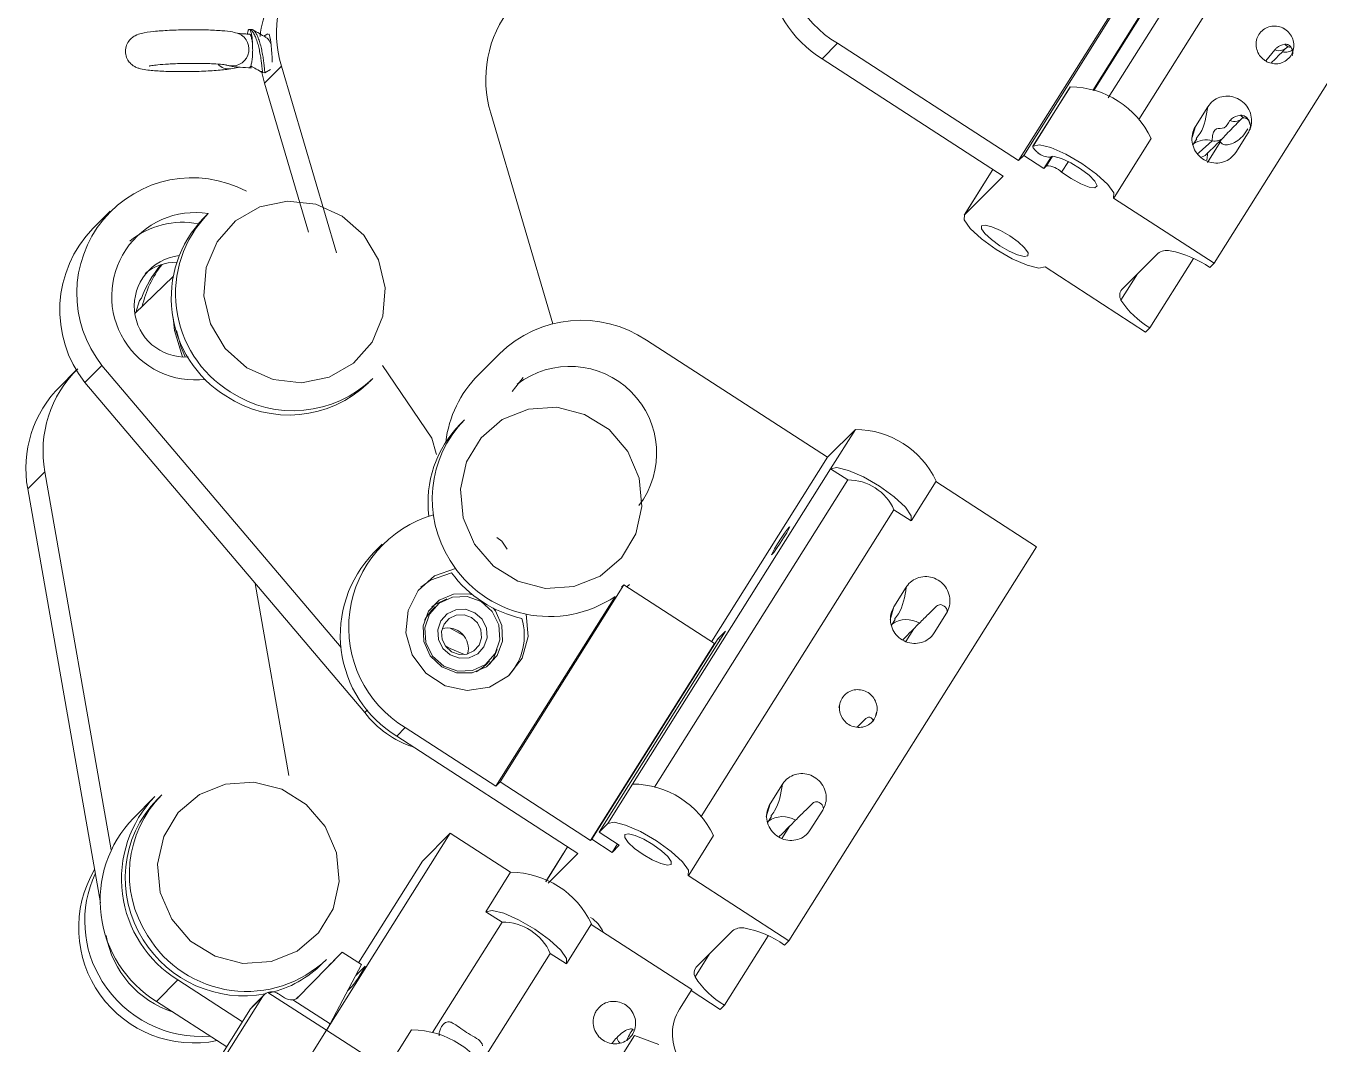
# Model space of a CAD drawing. Header units: millimetres. Extents: x 0 to 1189, y 0 to 841.
# Drawn here: x 445.18 to 455.95, y 430.67 to 439.15 of the extents above; entities that cross this region are included whole.
import ezdxf

# ---------------------------------------------------------------- set-up
doc = ezdxf.new("R2010")
doc.units = ezdxf.units.MM
doc.layers.get('0').update_dxf_attribs({"lineweight": 18})

msp = doc.modelspace()

# ---------------------------------------------------------------- linework, layer by layer
at = {"color": 7, "linetype": 'Continuous', "lineweight": 15}
for p, q in [((455.0782, 437.1759), (457.9653, 441.771)), ((455.3866, 439.8624), (454.4517, 438.3745)), ((453.4483, 438.0314), (454.4795, 439.6725)), ((454.5223, 439.7154), (453.4912, 438.0743)), ((454.6899, 439.6069), (454.0678, 438.6167)), ((447.0304, 439.1133), (447.0239, 439.0858)), ((447.055, 439.1244), (447.0418, 439.1245)), ((446.9639, 439.0894), (446.9454, 439.0916)), ((447.1958, 439.086), (447.1631, 439.0683)), ((451.9398, 439.0086), (451.8113, 438.8798)), ((451.9398, 439.0086), (453.4483, 438.0314)), ((446.8858, 438.7964), (446.961, 438.8094)), ((447.3087, 438.8183), (447.166, 438.6753)), ((447.1713, 438.7639), (447.2185, 438.7897)), ((447.7684, 437.2636), (447.3087, 438.8183)), ((451.8113, 438.8798), (453.3198, 437.9026)), ((447.166, 438.6753), (447.1419, 438.7751)), ((447.1516, 438.764), (447.1713, 438.7639)), ((447.5326, 437.4352), (447.166, 438.6753)), ((453.8773, 438.6434), (453.568, 438.1511)), ((453.8782, 438.6445), (453.5688, 438.1522)), ((453.5697, 438.153), (453.879, 438.6454)), ((453.8773, 438.6434), (453.8782, 438.6445)), ((453.8782, 438.6445), (453.879, 438.6454)), ((454.922, 438.3161), (455.0251, 438.4802)), ((449.0516, 438.4259), (449.57, 436.6726)), ((455.3604, 438.263), (455.2573, 438.0989)), ((453.5697, 438.153), (453.5688, 438.1522)), ((454.2436, 437.7231), (454.5529, 438.2154)), ((454.9012, 438.1614), (454.9336, 438.213)), ((455.0217, 438.0163), (455.1282, 438.1859)), ((453.4912, 438.0743), (453.4483, 438.0314)), ((453.6588, 437.9658), (453.4912, 438.0743)), ((453.7216, 438.0658), (453.6588, 437.9658)), ((455.0262, 438.1004), (455.0175, 438.0349)), ((453.2348, 437.9578), (452.9952, 437.5764)), ((453.6588, 437.9658), (453.6812, 437.9882)), ((453.3198, 437.9026), (452.9986, 437.5807)), ((455.0782, 437.1759), (454.2401, 437.7187)), ((445.8822, 437.6108), (445.7394, 437.4678)), ((446.6951, 437.5875), (446.6594, 437.5517)), ((454.3075, 436.9566), (454.6074, 437.2571)), ((454.5428, 436.6393), (454.9052, 437.216)), ((455.0425, 437.1401), (455.0782, 437.1759)), ((446.088, 436.7578), (446.4066, 437.0657)), ((453.6691, 437.1464), (454.5072, 436.6036)), ((446.1256, 436.8668), (446.0959, 436.7655)), ((446.1435, 436.8847), (446.1256, 436.8668)), ((454.5072, 436.6036), (454.5428, 436.6393)), ((451.857, 435.5597), (450.3485, 436.5369)), ((449.125, 436.4227), (448.9466, 436.2438)), ((445.6709, 436.1829), (445.8137, 436.326)), ((447.8066, 433.9757), (445.8137, 436.326)), ((448.1514, 436.3252), (448.562, 435.7196)), ((445.5989, 436.285), (445.4562, 436.1419)), ((448.0381, 436.1868), (448.0684, 436.2172)), ((449.2295, 436.1072), (449.3233, 436.2249)), ((448.0022, 433.4336), (445.6709, 436.1829)), ((448.8331, 435.8715), (448.7974, 435.8357)), ((451.857, 435.5597), (452.089, 435.7922)), ((451.8828, 435.464), (452.089, 435.7922)), ((450.8916, 434.0232), (451.857, 435.5597)), ((445.3378, 435.4399), (445.195, 435.2968)), ((445.8902, 432.2905), (445.3378, 435.4399)), ((450.2329, 432.8382), (451.8828, 435.464)), ((451.8828, 435.464), (452.0252, 435.3717)), ((452.0252, 435.3717), (450.4167, 432.8117)), ((452.5567, 435.034), (452.7629, 435.3622)), ((452.76, 435.3576), (453.5975, 434.815)), ((445.7999, 431.8479), (445.195, 435.2968)), ((450.8056, 432.5673), (452.4107, 435.122)), ((452.4107, 435.122), (452.5532, 435.0297)), ((448.1474, 434.8352), (448.0761, 434.7637)), ((449.1021, 434.8909), (449.1444, 434.8604)), ((449.1444, 434.8604), (449.1895, 434.7939)), ((453.5975, 434.815), (451.5352, 431.5328)), ((447.0904, 434.5089), (447.3712, 432.9081)), ((449.1297, 432.8555), (450.1608, 434.4966)), ((450.1424, 434.4781), (450.1608, 434.4966)), ((450.1608, 434.4966), (450.9151, 434.008)), ((450.2064, 434.5012), (450.1853, 434.4808)), ((450.1857, 434.4805), (450.2064, 434.5012)), ((452.5131, 434.4784), (452.41, 434.3143)), ((449.094, 432.8197), (450.0875, 434.4009)), ((448.5895, 434.3156), (448.5574, 434.2834)), ((452.745, 434.0973), (452.8481, 434.2614)), ((452.3903, 434.1613), (452.4206, 434.2097)), ((448.825, 434.0764), (448.713, 434.1375)), ((449.8947, 432.3777), (450.9464, 434.0516)), ((451.0071, 434.1124), (449.9553, 432.4385)), ((450.9464, 434.0516), (451.0071, 434.1124)), ((450.9464, 434.0516), (450.9624, 434.0412)), ((450.9151, 434.008), (449.884, 432.3669)), ((449.0105, 433.8313), (449.0426, 433.8635)), ((451.9581, 433.4976), (451.9527, 433.4747)), ((448.0022, 433.4336), (448.0251, 433.4565)), ((452.2556, 433.3995), (452.2648, 433.4381)), ((448.3398, 433.3083), (448.2684, 433.2368)), ((448.3398, 433.3083), (449.094, 432.8197)), ((449.7769, 432.2596), (448.2684, 433.2368)), ((449.094, 432.8197), (449.1297, 432.8555)), ((449.884, 432.3669), (449.1297, 432.8555)), ((446.3108, 432.7483), (446.2751, 432.7125)), ((450.0267, 432.51), (450.2329, 432.8382)), ((451.482, 432.8373), (451.3789, 432.6732)), ((446.2539, 432.7337), (446.0755, 432.5549)), ((451.3591, 432.5202), (451.3895, 432.5686)), ((451.7138, 432.4562), (451.817, 432.6203)), ((448.715, 432.429), (447.6839, 430.7879)), ((448.483, 432.1965), (448.715, 432.429)), ((448.715, 432.429), (449.2178, 432.1033)), ((449.9553, 432.4385), (450.0267, 432.51)), ((449.9553, 432.4385), (450.123, 432.3299)), ((449.6924, 432.3144), (449.6619, 432.2659)), ((449.884, 432.3669), (449.8947, 432.3777)), ((449.8947, 432.3777), (450.0623, 432.2691)), ((450.0623, 432.2691), (450.107, 432.3402)), ((450.0623, 432.2691), (450.123, 432.3299)), ((450.7006, 432.08), (450.9069, 432.4083)), ((449.6585, 432.2616), (449.51, 432.0252)), ((449.5314, 432.0136), (449.7769, 432.2596)), ((449.6619, 432.2659), (449.6585, 432.2616)), ((448.483, 432.1965), (447.9507, 431.3493)), ((449.0116, 431.7751), (449.2178, 432.1033)), ((450.6972, 432.0757), (451.5352, 431.5328)), ((449.1457, 431.6882), (449.0116, 431.7751)), ((449.1457, 431.6882), (448.5673, 430.7676)), ((449.6855, 431.3451), (449.8918, 431.6733)), ((449.8888, 431.6686), (450.7264, 431.1261)), ((451.0662, 431.6158), (450.7628, 431.3118)), ((451.3625, 431.5733), (450.9999, 430.9963)), ((451.5352, 431.5328), (451.4995, 431.4971)), ((447.4436, 431.0578), (447.815, 431.4372)), ((447.6484, 431.3423), (447.6841, 431.378)), ((447.815, 431.4372), (447.7508, 431.3728)), ((447.815, 431.4372), (447.9742, 431.3341)), ((448.9731, 430.5127), (449.548, 431.4276)), ((449.6821, 431.3408), (449.548, 431.4276)), ((447.7144, 430.8395), (447.9742, 431.3341)), ((448.0019, 431.3194), (447.927, 431.2442)), ((446.4462, 431.2069), (446.2678, 431.028)), ((446.9843, 430.8583), (446.4462, 431.2069)), ((447.8988, 431.1552), (447.8596, 431.1159)), ((446.1601, 429.4888), (447.1501, 431.0644)), ((446.8528, 430.649), (446.2678, 431.028)), ((447.1501, 431.0644), (447.052, 430.966)), ((447.1631, 431.0807), (447.065, 430.9824)), ((447.6832, 430.7867), (447.1962, 431.1022)), ((447.2839, 431.0906), (447.3333, 431.0585)), ((447.4041, 431.0405), (447.7144, 430.8395)), ((447.4483, 431.0657), (447.4316, 431.0486)), ((450.7264, 431.1261), (450.6233, 430.962)), ((450.9642, 430.9606), (450.7212, 431.1179)), ((446.0208, 429.3249), (447.052, 430.966)), ((450.9999, 430.9963), (450.9642, 430.9606)), ((447.1374, 429.9181), (447.6832, 430.7867)), ((447.6839, 430.7879), (447.6839, 430.7879)), ((447.6839, 430.7879), (448.1867, 430.4622)), ((448.3929, 430.7904), (448.1867, 430.4622)), ((449.2183, 429.1012), (450.2494, 430.7424)), ((450.2494, 430.7424), (450.4527, 430.6695))]:
    msp.add_line(p, q, dxfattribs=at)
at = {"color": 8, "linetype": 'Continuous', "lineweight": 15}
for p, q in [((454.0743, 438.614), (454.7123, 439.6293)), ((454.8385, 439.5756), (454.1963, 438.5536)), ((455.5077, 438.8611), (455.5825, 438.9533)), ((454.922, 438.3161), (454.8947, 438.223)), ((455.1282, 438.1859), (455.1361, 438.2025)), ((453.6812, 437.9882), (453.7308, 438.0672)), ((453.8638, 438.0243), (453.8074, 437.9345)), ((452.9986, 437.5807), (453.2353, 437.9574)), ((454.3015, 436.87), (454.4381, 437.0875)), ((452.41, 434.3143), (452.3784, 434.207)), ((452.5749, 434.1305), (452.509, 434.0257)), ((451.3789, 432.6732), (451.3473, 432.5659)), ((451.5438, 432.4894), (451.4779, 432.3846)), ((449.6619, 432.2659), (449.5105, 432.0249)), ((450.8736, 431.4229), (450.7541, 431.2327)), ((448.0019, 431.3194), (448.0042, 431.3179)), ((447.8762, 431.1476), (447.8853, 431.1417))]:
    msp.add_line(p, q, dxfattribs=at)
at = {"color": 7, "linetype": 'Continuous', "lineweight": 15}
for points in [[(447.0304, 439.1133), (447.0325, 439.117), (447.0346, 439.12), (447.0367, 439.1223), (447.0388, 439.1238), (447.041, 439.1244), (447.0431, 439.1243), (447.0453, 439.1235), (447.0474, 439.1218)], [(455.1666, 438.238), (455.1577, 438.226), (455.1542, 438.2222)], [(453.5688, 438.1522), (453.5671, 438.1487), (453.5675, 438.1439), (453.57, 438.138), (453.5745, 438.1311), (453.5811, 438.1234), (453.5894, 438.115), (453.5993, 438.1062), (453.6105, 438.0971)], [(454.2401, 437.7187), (454.2419, 437.7626), (454.1924, 437.8329), (454.0991, 437.9189), (453.9763, 438.0074), (453.8426, 438.0851), (453.7183, 438.14), (453.6225, 438.1639), (453.5697, 438.153)], [(453.8074, 437.9345), (453.8854, 437.8812), (453.9667, 437.8374), (454.0374, 437.8105), (454.0852, 437.8053), (454.102, 437.8225), (454.0847, 437.8594), (454.0364, 437.9094), (453.9655, 437.964), (453.8841, 438.0137), (453.8062, 438.0501), (453.7454, 438.0667), (453.7121, 438.0607)], [(447.0205, 436.3063), (447.2393, 436.208), (447.4756, 436.1812), (447.7062, 436.2285), (447.9085, 436.3453), (448.0628, 436.5201), (448.1539, 436.7358), (448.1729, 436.9713), (448.1179, 437.2035), (447.9944, 437.4098), (447.8144, 437.5699), (447.5956, 437.6682), (447.3593, 437.6949), (447.1287, 437.6476), (446.9264, 437.5309), (446.7722, 437.3561), (446.6811, 437.1404), (446.6621, 436.9049), (446.717, 436.6726), (446.8405, 436.4664), (447.0205, 436.3063)], [(452.9986, 437.5807), (452.9968, 437.5368), (453.0464, 437.4666), (453.1396, 437.3806), (453.2625, 437.2921), (453.3962, 437.2144), (453.5204, 437.1595), (453.6163, 437.1356), (453.6691, 437.1464)], [(453.3749, 437.4047), (453.298, 437.4494), (453.2266, 437.481), (453.1715, 437.4947), (453.1411, 437.4885), (453.1401, 437.4632), (453.1685, 437.4228), (453.2222, 437.3734), (453.2928, 437.3225), (453.3697, 437.2778), (453.4411, 437.2462), (453.4962, 437.2325), (453.5266, 437.2387), (453.5277, 437.264), (453.4992, 437.3044), (453.4456, 437.3538), (453.3749, 437.4047)], [(446.4074, 436.725), (446.4169, 436.6171), (446.4851, 436.3969)], [(446.4337, 436.6168), (446.4724, 436.4749), (446.5069, 436.3957)], [(448.9164, 434.8364), (449.0735, 434.6538), (449.2777, 434.5268), (449.5091, 434.4679), (449.7451, 434.4828), (449.9625, 434.5701), (450.14, 434.7212), (450.2603, 434.9213), (450.3117, 435.1509), (450.289, 435.3874), (450.1945, 435.6078), (450.0374, 435.7904), (449.8332, 435.9174), (449.6018, 435.9763), (449.3658, 435.9614), (449.1484, 435.8741), (448.9709, 435.723), (448.8505, 435.5229), (448.7992, 435.2933), (448.8219, 435.0568), (448.9164, 434.8364)], [(448.562, 435.7196), (448.5973, 435.5924), (448.6007, 435.5822)], [(451.8828, 435.464), (451.9356, 435.4748), (452.0314, 435.451), (452.1556, 435.396), (452.2894, 435.3184), (452.4122, 435.2298), (452.5055, 435.1439), (452.555, 435.0736), (452.5532, 435.0297)], [(451.5385, 434.9792), (451.5235, 434.9609), (451.4997, 434.9279), (451.4709, 434.8852), (451.4414, 434.8393), (451.4156, 434.7973), (451.3976, 434.7654), (451.3901, 434.7486), (451.3942, 434.7495), (451.4092, 434.7678), (451.433, 434.8008), (451.4618, 434.8435), (451.4913, 434.8894), (451.5171, 434.9314), (451.5351, 434.9633), (451.5426, 434.9801), (451.5385, 434.9792)], [(448.7597, 434.6344), (448.5847, 434.5718), (448.4461, 434.4493), (448.3628, 434.2836), (448.346, 434.097), (448.398, 433.9147), (448.5117, 433.7613), (448.6719, 433.6576), (448.8568, 433.6175), (449.0415, 433.6465), (449.2011, 433.7406), (449.314, 433.8872), (449.3649, 434.0664), (449.3471, 434.2539)], [(448.7241, 434.5986), (448.549, 434.536), (448.4699, 434.4778)], [(449.0728, 434.3034), (449.0906, 434.2802), (449.1451, 434.1599), (449.15, 434.0294), (449.1046, 433.9085), (449.0158, 433.8158), (448.8972, 433.7653), (448.7667, 433.7647), (448.6443, 433.8141), (448.5486, 433.906), (448.4942, 434.0264), (448.4893, 434.1569), (448.5347, 434.2777), (448.6235, 434.3704), (448.7421, 434.4209), (448.8725, 434.4215), (448.9008, 434.4148)], [(449.0645, 434.2747), (448.9716, 434.358), (448.855, 434.4005), (448.7324, 434.3957), (448.6226, 434.3442), (448.5423, 434.254), (448.5036, 434.1387), (448.5125, 434.016), (448.5676, 433.9044), (448.6606, 433.8211), (448.7772, 433.7786), (448.8997, 433.7834), (449.0095, 433.8349), (449.0898, 433.9251), (449.1285, 434.0404), (449.1196, 434.1631), (449.0645, 434.2747)], [(448.5618, 434.3147), (448.5878, 434.3346), (448.6851, 434.38)], [(448.5003, 434.2033), (448.5102, 434.2218), (448.5574, 434.2834)], [(448.9791, 434.211), (449.0153, 434.1378), (449.0211, 434.0573), (448.9957, 433.9816), (448.943, 433.9224), (448.8709, 433.8886), (448.7905, 433.8855), (448.714, 433.9133), (448.653, 433.9681), (448.6169, 434.0413), (448.611, 434.1218), (448.6364, 434.1975), (448.6891, 434.2567), (448.7612, 434.2904), (448.8416, 434.2936), (448.9181, 434.2657), (448.9791, 434.211)], [(448.9409, 434.1807), (448.8915, 434.225), (448.8296, 434.2476), (448.7645, 434.245), (448.7062, 434.2177), (448.6635, 434.1698), (448.6429, 434.1085), (448.6477, 434.0433), (448.6769, 433.984), (448.7263, 433.9397), (448.7883, 433.9172), (448.8534, 433.9198), (448.9117, 433.9471), (448.9544, 433.995), (448.9749, 434.0563), (448.9702, 434.1215), (448.9409, 434.1807)], [(448.8324, 433.9161), (448.7144, 433.9683), (448.6708, 433.9927)], [(449.1068, 433.9592), (449.0689, 433.8728), (449.0418, 433.8358)], [(449.0105, 433.8313), (448.9774, 433.8027), (448.9305, 433.774)], [(446.3941, 431.7134), (446.5511, 431.5307), (446.7553, 431.4037), (446.9867, 431.3447), (447.2227, 431.3596), (447.4401, 431.4468), (447.6176, 431.5979), (447.738, 431.798), (447.7894, 432.0276), (447.7667, 432.2641), (447.6723, 432.4845), (447.5153, 432.6672), (447.311, 432.7942), (447.0796, 432.8532), (446.8437, 432.8383), (446.6263, 432.7511), (446.4487, 432.6), (446.3283, 432.3999), (446.277, 432.1703), (446.2996, 431.9338), (446.3941, 431.7134)], [(450.6972, 432.0757), (450.699, 432.1196), (450.6495, 432.1899), (450.5562, 432.2758), (450.4333, 432.3644), (450.2996, 432.442), (450.1754, 432.497), (450.0796, 432.5208), (450.0267, 432.51)], [(450.3209, 432.2517), (450.2503, 432.3026), (450.1966, 432.352), (450.1682, 432.3925), (450.1692, 432.4177), (450.1996, 432.4239), (450.2547, 432.4102), (450.3261, 432.3786), (450.403, 432.334), (450.4736, 432.2831), (450.5273, 432.2336), (450.5557, 432.1932), (450.5547, 432.168), (450.5243, 432.1618), (450.4692, 432.1755), (450.3978, 432.2071), (450.3209, 432.2517)], [(449.0116, 431.7751), (449.0645, 431.7859), (449.1603, 431.762), (449.2845, 431.7071), (449.4182, 431.6294), (449.5411, 431.5409), (449.6344, 431.4549), (449.6839, 431.3847), (449.6821, 431.3408)], [(448.0019, 431.3194), (448.0049, 431.32), (447.9995, 431.308), (447.9866, 431.2852), (447.9682, 431.2552), (447.9472, 431.2224), (447.9266, 431.1919), (447.9096, 431.1683), (447.8988, 431.1552)], [(447.052, 430.966), (447.0636, 430.981), (447.065, 430.9824)]]:
    msp.add_lwpolyline(points, dxfattribs=at)
at = {"color": 8, "linetype": 'Continuous', "lineweight": 15}
msp.add_lwpolyline([(454.9403, 438.0885), (454.9525, 438.0982), (455.0617, 438.1969), (455.0617, 438.1969)], dxfattribs=at)
at = {"color": 7, "linetype": 'Continuous', "lineweight": 15}
for centre, radius, start, end in [((452.4379, 439.8401), 0.9693, 56.63782, 239.07872), ((452.3366, 439.7215), 0.9922, 136.32544, 238.03238), ((448.2336, 439.0989), 0.9665, 141.20249, 196.87383), ((448.0756, 438.9627), 0.9503, 140.94679, 173.74317), ((449.9765, 438.7064), 0.9665, 141.20152, 196.87451), ((455.727, 439.0573), 0.0827, 222.06124, 258.44243), ((453.8748, 437.8957), 0.7497, 25.24334, 89.68197), ((455.3564, 438.4666), 0.0825, 223.25946, 259.95012), ((453.7056, 438.2027), 0.1421, 227.97875, 272.62467), ((453.6782, 437.806), 0.1823, 44.85181, 89.05768), ((446.5666, 436.9257), 0.9626, 62.0932, 218.5389), ((446.5919, 436.9012), 0.6975, 81.10078, 276.96681), ((446.4817, 436.834), 0.6835, 78.72189, 129.53926), ((447.349, 436.8863), 0.9583, 136.0187, 238.33882), ((447.3847, 436.922), 0.9583, 136.01995, 238.33791), ((446.4386, 436.7862), 0.9764, 135.73129, 218.16364), ((454.6865, 437.1478), 0.135, 79.51742, 125.86796), ((454.5384, 436.4113), 0.8862, 55.3286, 78.76701), ((446.5066, 436.8192), 0.4241, 96.84168, 273.41196), ((446.9863, 436.5841), 0.8948, 139.57923, 160.3728), ((447.026, 436.6176), 0.8995, 142.34191, 167.21239), ((446.4318, 436.7749), 0.4096, 89.38881, 129.19949), ((454.3695, 436.9088), 0.0783, 142.36561, 209.65384), ((454.8923, 437.2466), 0.7006, 212.50885, 240.07912), ((449.807, 435.7276), 0.9737, 56.21214, 134.45461), ((449.7119, 435.5951), 0.7221, 322.66378, 127.46207), ((446.28, 435.6116), 0.9577, 134.30498, 190.32722), ((447.4066, 436.895), 0.9473, 236.35175, 314.3155), ((449.6195, 435.5753), 0.9485, 135.18613, 173.2196), ((446.1372, 435.4685), 0.9577, 134.3045, 190.32724), ((447.3709, 436.8592), 0.9473, 236.35097, 314.31629), ((449.5085, 435.2117), 0.9442, 135.67305, 212.78369), ((449.4584, 435.1828), 0.9291, 135.35242, 186.99954), ((452.0848, 435.0426), 0.7497, 25.2418, 89.68207), ((452.028, 434.9535), 0.4182, 23.75872, 90.37395), ((448.8438, 434.1432), 0.9752, 105.98717, 238.88244), ((448.7855, 434.0775), 0.987, 135.95148, 238.40601), ((449.5432, 435.2019), 0.9685, 211.18706, 304.19158), ((449.5242, 435.1902), 0.9951, 216.47936, 257.65217), ((448.831, 434.0769), 0.5007, 318.34545, 16.38021), ((448.6933, 433.9664), 0.1722, 344.81834, 105.30927), ((448.6576, 433.9305), 0.8225, 217.16862, 252.22606), ((446.9863, 432.0885), 0.9442, 135.67153, 212.77389), ((450.2288, 432.0886), 0.7497, 25.24334, 89.68197), ((446.9634, 432.0475), 0.987, 135.95523, 238.40215), ((446.9506, 432.0528), 0.9442, 135.67172, 212.77369), ((446.7849, 431.8687), 0.987, 135.95398, 238.4034), ((446.5779, 431.6399), 0.9587, 149.5687, 281.70694), ((449.2137, 431.3536), 0.7496, 25.24122, 89.68264), ((446.6082, 431.6969), 0.938, 155.12401, 212.41816), ((449.1486, 431.2518), 0.4364, 23.75611, 90.37597), ((449.7628, 431.5161), 0.2418, 21.45041, 59.88808), ((446.6566, 431.7213), 0.8219, 190.13894, 252.24352), ((447.0181, 432.0747), 0.9639, 211.05931, 313.71266), ((451.1418, 431.5149), 0.1261, 81.60061, 126.86438), ((451.0012, 430.7866), 0.8678, 54.95116, 79.43753), ((446.9942, 432.0576), 0.9837, 211.63111, 280.57084), ((447.0006, 431.9902), 0.9162, 283.36317, 314.99549), ((450.8204, 431.2654), 0.0739, 141.12368, 206.31337), ((446.6385, 431.7015), 0.9661, 211.68696, 274.53556), ((451.3355, 431.5914), 0.6832, 211.67192, 240.57457), ((447.2296, 431.0144), 0.0939, 110.84365, 147.84001), ((450.958, 430.756), 0.393, 148.39551, 209.15059), ((446.9341, 431.2656), 0.889, 327.41031, 331.36324), ((448.3888, 430.0407), 0.7497, 25.24392, 89.68139)]:
    msp.add_arc(centre, radius, start, end, dxfattribs=at)
at = {"color": 8, "linetype": 'Continuous', "lineweight": 15}
for centre, radius, start, end in [((446.8976, 438.9597), 0.1401, 251.89049, 67.12021), ((455.6165, 439.0426), 0.0956, 249.20505, 321.24791), ((446.868, 438.9116), 0.1166, 221.32943, 278.78768), ((455.2456, 438.4528), 0.0958, 247.44875, 321.02073), ((455.0108, 438.0248), 0.1794, 73.51808, 125.72802), ((455.0859, 438.2901), 0.0963, 255.46717, 315.17679), ((454.9458, 438.1513), 0.0951, 282.47282, 314.02942), ((452.515, 434.0024), 0.2056, 58.61003, 125.49499), ((451.4839, 432.3613), 0.2056, 58.61003, 125.49499)]:
    msp.add_arc(centre, radius, start, end, dxfattribs=at)
at = {"color": 7, "linetype": 'Continuous', "lineweight": 15}
for centre, major_axis, ratio, start_param, end_param in [((447.6398, 431.26), (0.1146, 0.1164), 0.0017023, 0.2500512, 1.315487), ((447.3686, 431.1243), (0.0785, -0.0625), 0.716454, 5.6339328, 6.2098914)]:
    msp.add_ellipse(centre, major_axis=major_axis, ratio=ratio, start_param=start_param, end_param=end_param, dxfattribs=at)
for points, knots in [([(446.9522, 439.0887), (446.9354, 439.0938), (446.8929, 439.1067), (446.8157, 439.1139), (446.6855, 439.1212), (446.5288, 439.122), (446.372, 439.1174), (446.2352, 439.1075), (446.1548, 439.0955), (446.1015, 439.0808), (446.0573, 439.0524), (446.0269, 439.0167), (446.0085, 438.9682), (446.0089, 438.9154), (446.0265, 438.87), (446.053, 438.8374), (446.0814, 438.8165), (446.1094, 438.8034), (446.1456, 438.7926), (446.2015, 438.7837), (446.3053, 438.7755), (446.4509, 438.7718), (446.6069, 438.7734), (446.7557, 438.7807), (446.842, 438.7892), (446.8796, 438.7954), (446.8858, 438.7964)], [0, 0, 0, 0, 0.0747923, 0.188936, 0.3135892, 0.4438036, 0.569, 0.6947795, 0.8295172, 0.9046481, 0.9410759, 0.9809779, 1.0244336, 1.0689816, 1.1102402, 1.1447464, 1.1762747, 1.2075257, 1.2474313, 1.3367118, 1.4652045, 1.5855338, 1.7115681, 1.8363817, 1.9667277, 1.9925068, 1.9925068, 1.9925068, 1.9925068]), ([(447.0685, 438.9701), (447.0683, 438.9842), (447.0678, 439.0163), (447.0636, 439.0613), (447.0567, 439.1007), (447.0505, 439.1146), (447.0474, 439.1218)], [0, 0, 0, 0, 0.03174884, 0.07177491, 0.11181088, 0.15416286, 0.15416286, 0.15416286, 0.15416286]), ([(447.1515, 438.7646), (447.1512, 438.7657), (447.1506, 438.768), (447.1484, 438.7873), (447.1452, 438.8174), (447.141, 438.8571), (447.1338, 438.9029), (447.1247, 438.9518), (447.1137, 439.0002), (447.0994, 439.0444), (447.0838, 439.0813), (447.0666, 439.1093), (447.0539, 439.1176), (447.0474, 439.1218)], [0, 0, 0, 0, 0.03081982, 0.06602373, 0.1009716, 0.13535374, 0.17059577, 0.20545041, 0.23990167, 0.27516389, 0.30991994, 0.34445515, 0.38021045, 0.38021045, 0.38021045, 0.38021045]), ([(447.1714, 438.7652), (447.1712, 438.7648), (447.1706, 438.7629), (447.1699, 438.7726), (447.1672, 438.794), (447.164, 438.8274), (447.159, 438.869), (447.1511, 438.9159), (447.1417, 438.9651), (447.1297, 439.0127), (447.1149, 439.0551), (447.099, 439.0901), (447.0813, 439.1129), (447.0661, 439.126), (447.0574, 439.1222), (447.0551, 439.1212)], [0, 0, 0, 0, 0.00935897, 0.04289334, 0.07714556, 0.11077697, 0.14441545, 0.17866599, 0.21220351, 0.24594574, 0.28018853, 0.3136348, 0.34748154, 0.38169923, 0.39443787, 0.39443787, 0.39443787, 0.39443787]), ([(447.1788, 439.0595), (447.1607, 439.0696), (447.1245, 439.0897), (447.088, 439.1102), (447.0697, 439.1204)], [0, 0, 0, 0, 0.06244919, 0.12494696, 0.12494696, 0.12494696, 0.12494696]), ([(455.6671, 439.1265), (455.6812, 439.1153), (455.7096, 439.0929), (455.7355, 439.0442), (455.7451, 438.9911), (455.7363, 438.9382), (455.7106, 438.8918), (455.6706, 438.8571), (455.6209, 438.8379), (455.5672, 438.8364), (455.524, 438.8501), (455.486, 438.8736), (455.4541, 438.9063), (455.4305, 438.9554), (455.4244, 439.0091), (455.4363, 439.0613), (455.4649, 439.1059), (455.507, 439.1381), (455.5578, 439.1542), (455.6116, 439.1524), (455.6479, 439.1386), (455.6651, 439.1278), (455.6671, 439.1265)], [0, 0, 0, 0, 0.05302973, 0.10607016, 0.1591062, 0.21213593, 0.26517409, 0.31820167, 0.37123922, 0.42427158, 0.47730808, 0.50353694, 0.55656999, 0.60960488, 0.66264891, 0.71568225, 0.76871309, 0.82174778, 0.87478124, 0.92781434, 0.98085148, 0.98784452, 0.98784452, 0.98784452, 0.98784452]), ([(447.0432, 439.0852), (447.0326, 439.0855), (447.0021, 439.0863), (446.9743, 439.0882), (446.9643, 439.0894), (446.9639, 439.0894)], [0, 0, 0, 0, 0.027002301, 0.077186337, 0.07941747, 0.07941747, 0.07941747, 0.07941747]), ([(447.0432, 439.0845), (447.0434, 439.0846), (447.0466, 439.0869), (447.0528, 439.0761), (447.0606, 439.0513), (447.0663, 439.0137), (447.0678, 438.9835), (447.0685, 438.9701)], [0, 0, 0, 0, 0.00209927, 0.03232813, 0.0634925, 0.09537889, 0.1211403, 0.1211403, 0.1211403, 0.1211403]), ([(447.2221, 438.9985), (447.2151, 439.0141), (447.2016, 439.0441), (447.185, 439.0529), (447.177, 439.0572)], [0, 0, 0, 0, 0.039396306, 0.075930507, 0.075930507, 0.075930507, 0.075930507]), ([(447.225, 438.9688), (447.2236, 438.9838), (447.2208, 439.014), (447.216, 439.0511), (447.2103, 439.075), (447.2055, 439.0855), (447.2024, 439.0831), (447.202, 439.0828)], [0, 0, 0, 0, 0.02894913, 0.05789118, 0.08690307, 0.11607679, 0.12020073, 0.12020073, 0.12020073, 0.12020073]), ([(455.5825, 438.9533), (455.5878, 438.9597), (455.6072, 438.9833), (455.641, 438.9941), (455.6656, 439.0019)], [0, 0, 0, 0, 0.026557257, 0.09806468, 0.09806468, 0.09806468, 0.09806468]), ([(447.0685, 438.9701), (447.0686, 438.9675), (447.069, 438.9509), (447.0685, 438.9197), (447.0659, 438.8856), (447.0616, 438.853), (447.0555, 438.8249), (447.048, 438.8064), (447.0433, 438.807), (447.0416, 438.8072)], [0, 0, 0, 0, 0.00538805, 0.03476396, 0.06316758, 0.08041494, 0.11612532, 0.15181958, 0.17032208, 0.17032208, 0.17032208, 0.17032208]), ([(447.2309, 438.8513), (447.2309, 438.8635), (447.2309, 438.8886), (447.2281, 438.931), (447.2259, 438.9578), (447.225, 438.9688)], [0, 0, 0, 0, 0.04247058, 0.08678357, 0.11771118, 0.11771118, 0.11771118, 0.11771118]), ([(455.6701, 438.9634), (455.6466, 438.939), (455.6068, 438.8976), (455.569, 438.8595), (455.5535, 438.8438)], [0, 0, 0, 0, 0.09827258, 0.16700095, 0.16700095, 0.16700095, 0.16700095]), ([(455.6837, 438.9741), (455.6879, 438.9762), (455.6945, 438.9795), (455.7086, 438.9762), (455.7138, 438.975)], [0, 0, 0, 0, 0.019554056, 0.030907395, 0.030907395, 0.030907395, 0.030907395]), ([(446.2071, 438.8188), (446.2079, 438.8191), (446.2099, 438.8196), (446.2321, 438.8239), (446.2813, 438.8298), (446.369, 438.8365), (446.4893, 438.8411), (446.6227, 438.8419), (446.7395, 438.8384), (446.8142, 438.8329), (446.85, 438.8276), (446.8534, 438.8268), (446.8546, 438.8265)], [0, 0, 0, 0, 0.02446452, 0.06453006, 0.12485467, 0.20424542, 0.29462698, 0.38925246, 0.48441563, 0.56440555, 0.61913611, 0.64934569, 0.64934569, 0.64934569, 0.64934569]), ([(446.8489, 438.8285), (446.8654, 438.8234), (446.892, 438.8151), (446.9216, 438.8127), (446.9329, 438.8118)], [0, 0, 0, 0, 0.052901132, 0.085858969, 0.085858969, 0.085858969, 0.085858969]), ([(446.9329, 438.8118), (446.943, 438.8106), (446.9768, 438.8065), (447.0252, 438.8054), (447.0591, 438.8046)], [0, 0, 0, 0, 0.03788674, 0.12645082, 0.12645082, 0.12645082, 0.12645082]), ([(447.0519, 438.8196), (447.067, 438.8112), (447.1004, 438.7927), (447.1334, 438.7741), (447.1515, 438.764)], [0, 0, 0, 0, 0.05164097, 0.11404174, 0.11404174, 0.11404174, 0.11404174]), ([(455.0251, 438.4802), (455.0386, 438.4974), (455.0655, 438.5319), (455.1252, 438.5624), (455.1912, 438.5721), (455.2578, 438.5591), (455.3169, 438.5249), (455.362, 438.4735), (455.3881, 438.4106), (455.392, 438.3434), (455.3781, 438.2936), (455.3638, 438.2689), (455.3604, 438.263)], [0, 0, 0, 0, 0.06628141, 0.13257179, 0.19885651, 0.2651428, 0.33143274, 0.39771397, 0.46400188, 0.53029435, 0.5965762, 0.61734893, 0.61734893, 0.61734893, 0.61734893]), ([(455.0617, 438.1969), (455.0617, 438.1969), (455.0617, 438.3314), (455.1533, 438.2645), (455.1948, 438.339), (455.2089, 438.3643)], [0, 0, 0, 0, 0.00000479, 0.16233321, 0.24614858, 0.24614858, 0.24614858, 0.24614858]), ([(455.3196, 438.3943), (455.3033, 438.3774), (455.2511, 438.3235), (455.201, 438.2728), (455.1666, 438.238)], [0, 0, 0, 0, 0.0686254, 0.21876247, 0.21876247, 0.21876247, 0.21876247]), ([(455.2089, 438.3643), (455.2133, 438.3695), (455.2329, 438.3928), (455.2687, 438.4025), (455.2964, 438.41)], [0, 0, 0, 0, 0.02254549, 0.1006281, 0.1006281, 0.1006281, 0.1006281]), ([(455.3171, 438.3856), (455.3185, 438.3866), (455.3208, 438.3883), (455.3389, 438.3852), (455.346, 438.3841)], [0, 0, 0, 0, 0.017972051, 0.029466094, 0.029466094, 0.029466094, 0.029466094]), ([(455.342, 438.3851), (455.3421, 438.385), (455.3426, 438.3847), (455.3646, 438.3768), (455.3738, 438.3418), (455.3767, 438.3307)], [0, 0, 0, 0, 0.014115392, 0.050415651, 0.067448944, 0.067448944, 0.067448944, 0.067448944]), ([(455.2573, 438.0989), (455.2438, 438.0817), (455.2169, 438.0472), (455.1572, 438.0168), (455.0911, 438.007), (455.0246, 438.02), (454.9655, 438.0542), (454.9203, 438.1056), (454.8943, 438.1686), (454.8904, 438.2358), (454.9042, 438.2856), (454.9186, 438.3102), (454.922, 438.3161)], [0, 0, 0, 0, 0.06628334, 0.13257192, 0.1988589, 0.26514235, 0.3314323, 0.3977135, 0.46400283, 0.53029464, 0.59657637, 0.61734839, 0.61734839, 0.61734839, 0.61734839]), ([(455.012, 438.0829), (455.0126, 438.0835), (455.0586, 438.1281), (455.1066, 438.1755), (455.154, 438.2224)], [0, 0, 0, 0, 0.00271551, 0.19906399, 0.19906399, 0.19906399, 0.19906399]), ([(452.8481, 434.2614), (452.8578, 434.2811), (452.8773, 434.3204), (452.8793, 434.3883), (452.8602, 434.4532), (452.8205, 434.5089), (452.7651, 434.5489), (452.7003, 434.5687), (452.6331, 434.5661), (452.5715, 434.5414), (452.5329, 434.5076), (452.517, 434.484), (452.5131, 434.4784)], [0, 0, 0, 0, 0.06633713, 0.13266637, 0.19897243, 0.26521518, 0.33140526, 0.39757576, 0.4637677, 0.53000427, 0.59629767, 0.61707133, 0.61707133, 0.61707133, 0.61707133]), ([(452.41, 434.3143), (452.4003, 434.2946), (452.3808, 434.2553), (452.3788, 434.1874), (452.3979, 434.1225), (452.4376, 434.0668), (452.493, 434.0268), (452.5579, 434.007), (452.625, 434.0096), (452.6866, 434.0343), (452.7252, 434.068), (452.7412, 434.0917), (452.745, 434.0973)], [0, 0, 0, 0, 0.06632378, 0.13265199, 0.198946, 0.26520811, 0.33141482, 0.39758504, 0.46376553, 0.52998487, 0.59626322, 0.61707616, 0.61707616, 0.61707616, 0.61707616]), ([(452.7652, 434.3199), (452.7429, 434.2981), (452.6962, 434.2523), (452.6475, 434.2034), (452.6221, 434.1779)], [0, 0, 0, 0, 0.09624866, 0.20159587, 0.20159587, 0.20159587, 0.20159587]), ([(452.8391, 434.3117), (452.8245, 434.3215), (452.796, 434.3407), (452.7753, 434.3268), (452.7652, 434.3199)], [0, 0, 0, 0, 0.041863524, 0.081981564, 0.081981564, 0.081981564, 0.081981564]), ([(452.8535, 434.2748), (452.8532, 434.2786), (452.8516, 434.2961), (452.8446, 434.3048), (452.8391, 434.3117)], [0, 0, 0, 0, 0.008728584, 0.040412197, 0.040412197, 0.040412197, 0.040412197]), ([(452.6221, 434.1779), (452.5991, 434.1549), (452.5537, 434.1095), (452.5068, 434.0617), (452.4836, 434.0381)], [0, 0, 0, 0, 0.09982294, 0.19680396, 0.19680396, 0.19680396, 0.19680396]), ([(451.9796, 433.554), (451.9718, 433.5383), (451.9562, 433.5069), (451.9546, 433.4526), (451.9699, 433.4006), (452.0016, 433.356), (452.0459, 433.3241), (452.0978, 433.3082), (452.1515, 433.3103), (452.2009, 433.33), (452.2405, 433.3652), (452.2657, 433.412), (452.2738, 433.465), (452.2639, 433.5182), (452.2369, 433.5657), (452.196, 433.6021), (452.1459, 433.6232), (452.0921, 433.6268), (452.0409, 433.6124), (452.0025, 433.5858), (451.9859, 433.5629), (451.9796, 433.554)], [0, 0, 0, 0, 0.05305992, 0.10612491, 0.15917285, 0.21218101, 0.26515331, 0.31809135, 0.37104026, 0.42401967, 0.47704743, 0.53011904, 0.58321029, 0.63627163, 0.68927801, 0.74225066, 0.7951925, 0.84813943, 0.90112073, 0.95414058, 0.98736104, 0.98736104, 0.98736104, 0.98736104]), ([(452.2431, 433.363), (452.2361, 433.3736), (452.2151, 433.4055), (452.1922, 433.3923), (452.1768, 433.3835)], [0, 0, 0, 0, 0.027112125, 0.082078733, 0.082078733, 0.082078733, 0.082078733]), ([(452.1768, 433.3835), (452.1593, 433.3666), (452.1355, 433.3435), (452.1102, 433.3182), (452.1034, 433.3114)], [0, 0, 0, 0, 0.0753251, 0.10290338, 0.10290338, 0.10290338, 0.10290338]), ([(451.817, 432.6203), (451.8267, 432.64), (451.8462, 432.6793), (451.8482, 432.7472), (451.8291, 432.8121), (451.7893, 432.8678), (451.734, 432.9078), (451.6691, 432.9276), (451.602, 432.925), (451.5404, 432.9003), (451.5018, 432.8665), (451.4858, 432.8429), (451.482, 432.8373)], [0, 0, 0, 0, 0.06633493, 0.13266357, 0.19896994, 0.26521265, 0.33139805, 0.3975685, 0.4637604, 0.52999624, 0.59629034, 0.61706728, 0.61706728, 0.61706728, 0.61706728]), ([(451.3789, 432.6732), (451.3692, 432.6535), (451.3497, 432.6142), (451.3477, 432.5463), (451.3668, 432.4814), (451.4065, 432.4257), (451.4619, 432.3857), (451.5267, 432.3659), (451.5939, 432.3685), (451.6554, 432.3932), (451.6941, 432.4269), (451.71, 432.4506), (451.7138, 432.4562)], [0, 0, 0, 0, 0.06632382, 0.13264027, 0.19894514, 0.26520389, 0.33141052, 0.39758672, 0.46376092, 0.52998031, 0.59625869, 0.61707165, 0.61707165, 0.61707165, 0.61707165]), ([(451.7341, 432.6788), (451.7118, 432.657), (451.665, 432.6112), (451.6164, 432.5623), (451.591, 432.5368)], [0, 0, 0, 0, 0.09624801, 0.20159583, 0.20159583, 0.20159583, 0.20159583]), ([(451.808, 432.6706), (451.7934, 432.6804), (451.7648, 432.6996), (451.7442, 432.6856), (451.7341, 432.6788)], [0, 0, 0, 0, 0.041862414, 0.081981737, 0.081981737, 0.081981737, 0.081981737]), ([(451.8224, 432.6337), (451.8221, 432.6375), (451.8205, 432.655), (451.8135, 432.6637), (451.808, 432.6706)], [0, 0, 0, 0, 0.008728455, 0.040412112, 0.040412112, 0.040412112, 0.040412112]), ([(451.591, 432.5368), (451.568, 432.5138), (451.5226, 432.4684), (451.4756, 432.4206), (451.4525, 432.397)], [0, 0, 0, 0, 0.09982096, 0.19679978, 0.19679978, 0.19679978, 0.19679978]), ([(447.2839, 431.0906), (447.2743, 431.0957), (447.2552, 431.1058), (447.2247, 431.1099), (447.2054, 431.1047), (447.1962, 431.1022)], [0, 0, 0, 0, 0.031538807, 0.06299756, 0.091669491, 0.091669491, 0.091669491, 0.091669491]), ([(447.4041, 431.0405), (447.3972, 431.0403), (447.3834, 431.0398), (447.3574, 431.0452), (447.3414, 431.0541), (447.3333, 431.0585)], [0, 0, 0, 0, 0.02464334, 0.049221482, 0.07425418, 0.07425418, 0.07425418, 0.07425418]), ([(449.931, 430.9486), (449.9431, 430.9642), (449.9673, 430.9952), (450.021, 431.0226), (450.0804, 431.0314), (450.1403, 431.0196), (450.1935, 430.9889), (450.2342, 430.9426), (450.2576, 430.886), (450.2612, 430.8254), (450.2446, 430.7677), (450.2097, 430.7194), (450.1603, 430.6859), (450.1021, 430.671), (450.0415, 430.6764), (449.9856, 430.7015), (449.9405, 430.7434), (449.9112, 430.7975), (449.9014, 430.8574), (449.9099, 430.9098), (449.9251, 430.9379), (449.931, 430.9486)], [0, 0, 0, 0, 0.0596623, 0.1193292, 0.1789901, 0.2386519, 0.2983164, 0.3579817, 0.4176442, 0.4773026, 0.5369702, 0.5966309, 0.6562964, 0.7159568, 0.7756235, 0.8352861, 0.8949506, 0.9546092, 1.0142758, 1.0739343, 1.1112828, 1.1112828, 1.1112828, 1.1112828]), ([(448.6232, 430.7411), (448.6225, 430.7471), (448.6207, 430.7631), (448.6283, 430.7904), (448.6416, 430.8177), (448.6577, 430.8388), (448.6754, 430.8529), (448.6966, 430.8595), (448.7245, 430.8544), (448.7645, 430.8301), (448.8181, 430.7897), (448.8854, 430.7479), (448.9418, 430.7167), (448.9733, 430.6879), (448.9824, 430.6694), (448.9838, 430.6591), (448.9841, 430.6574)], [0, 0, 0, 0, 0.01821956, 0.04778839, 0.07362805, 0.09797302, 0.12223136, 0.14745456, 0.18158841, 0.2295773, 0.2969802, 0.36546317, 0.43691658, 0.47287137, 0.50355433, 0.50951961, 0.50951961, 0.50951961, 0.50951961]), ([(450.2398, 430.7906), (450.2375, 430.7925), (450.2266, 430.8015), (450.1965, 430.7968), (450.1518, 430.774), (450.106, 430.7316), (450.0754, 430.6964), (450.0639, 430.6796), (450.0627, 430.6779)], [0, 0, 0, 0, 0.01453571, 0.06822249, 0.12598851, 0.18145797, 0.22110745, 0.22558356, 0.22558356, 0.22558356, 0.22558356]), ([(450.1283, 430.6812), (450.1278, 430.6817), (450.1113, 430.6997), (450.1064, 430.7127), (450.1017, 430.7254)], [0, 0, 0, 0, 0.001541929, 0.051904996, 0.051904996, 0.051904996, 0.051904996]), ([(450.2406, 430.7903), (450.2391, 430.7914), (450.2299, 430.7981), (450.2054, 430.7468), (450.1847, 430.7035)], [0, 0, 0, 0, 0.01665138, 0.10778744, 0.10778744, 0.10778744, 0.10778744])]:
    msp.add_open_spline(points, degree=3, knots=knots, dxfattribs=at)
at = {"color": 8, "linetype": 'Continuous', "lineweight": 15}
for points, knots in [([(455.6656, 439.0019), (455.6744, 439.0016), (455.6905, 439.0011), (455.7154, 438.984), (455.7299, 438.9537), (455.7352, 438.9245), (455.7296, 438.9077), (455.7289, 438.9058)], [0, 0, 0, 0, 0.04123305, 0.07550803, 0.1045185, 0.13100945, 0.1344175, 0.1344175, 0.1344175, 0.1344175]), ([(455.7365, 438.9573), (455.7309, 438.9535), (455.7091, 438.9389), (455.674, 438.9319), (455.6541, 438.9363), (455.6457, 438.9382)], [0, 0, 0, 0, 0.015786974, 0.062277263, 0.096091647, 0.096091647, 0.096091647, 0.096091647]), ([(455.0251, 438.4802), (455.0125, 438.401), (454.9969, 438.3027), (454.9398, 438.2301), (454.9287, 438.2161)], [0, 0, 0, 0, 0.22969927, 0.28492559, 0.28492559, 0.28492559, 0.28492559]), ([(455.2964, 438.41), (455.3107, 438.4087), (455.3339, 438.4065), (455.366, 438.3731), (455.3825, 438.333), (455.3786, 438.3014), (455.3771, 438.2891)], [0, 0, 0, 0, 0.06553574, 0.10589105, 0.1430792, 0.16658989, 0.16658989, 0.16658989, 0.16658989]), ([(455.358, 438.2973), (455.3515, 438.2851), (455.3328, 438.2503), (455.2896, 438.2069), (455.2362, 438.1726), (455.1862, 438.16), (455.1467, 438.1664), (455.1345, 438.1792), (455.1282, 438.1859)], [0, 0, 0, 0, 0.03039258, 0.08669721, 0.13997586, 0.18952482, 0.23907437, 0.29187032, 0.29187032, 0.29187032, 0.29187032]), ([(452.5131, 434.4784), (452.5003, 434.3991), (452.4843, 434.3004), (452.427, 434.2272), (452.4157, 434.2128)], [0, 0, 0, 0, 0.2301427, 0.28662777, 0.28662777, 0.28662777, 0.28662777]), ([(451.482, 432.8373), (451.4692, 432.758), (451.4531, 432.6593), (451.3958, 432.5861), (451.3845, 432.5717)], [0, 0, 0, 0, 0.23013951, 0.28662358, 0.28662358, 0.28662358, 0.28662358])]:
    msp.add_open_spline(points, degree=3, knots=knots, dxfattribs=at)

doc.saveas('drawing.dxf')
